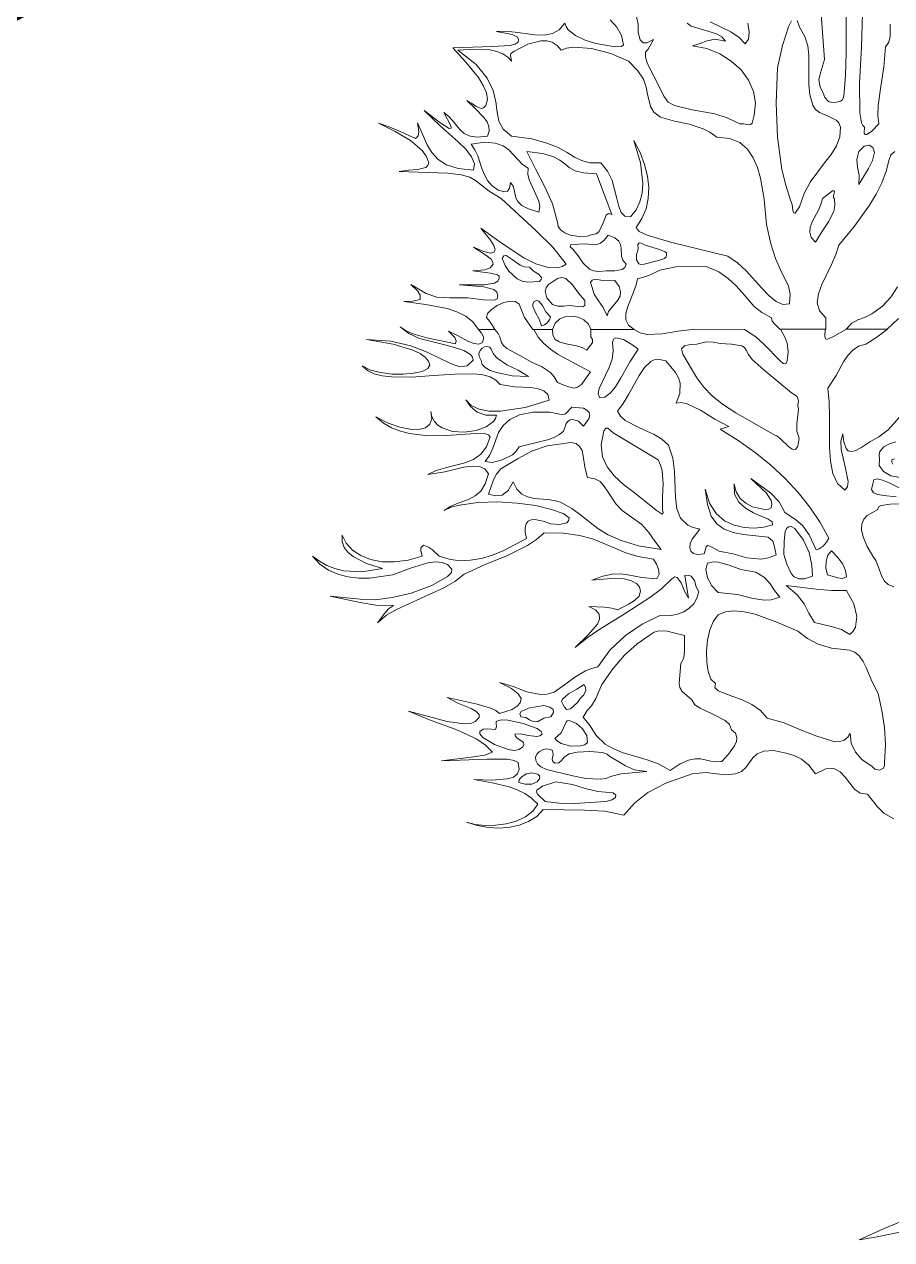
# Model space of a CAD drawing. Header units: inches. Extents: x -885 to 26362, y -28010 to 990.
# Drawn here: x 4404.73 to 4406.425, y -2401.333 to -2398.958 of the extents above; entities that cross this region are included whole.
import ezdxf

# ---------------------------------------------------------------- set-up
doc = ezdxf.new("R2010")
doc.units = ezdxf.units.IN
doc.header["$MEASUREMENT"] = 0
doc.layers.add('BUILDING', color=5, linetype='Continuous', lineweight=15)
doc.layers.add('TREE', color=3, linetype='Continuous', lineweight=15)

# ---------------------------------------------------------------- blocks, each defined once
blk = doc.blocks.new('tree2')
at = {"layer": 'TREE'}
for points in [[(5206.9228, 5948.1734), (5206.9249, 5948.1596), (5206.924, 5948.1488), (5206.9191, 5948.1417), (5206.9098, 5948.1513), (5206.8969, 5948.1599), (5206.8658, 5948.175)], [(5206.714, 5948.1783), (5206.7245, 5948.1673), (5206.7315, 5948.1546), (5206.7346, 5948.1405), (5206.7312, 5948.138), (5206.7217, 5948.1374), (5206.6924, 5948.1423), (5206.6761, 5948.1476), (5206.6616, 5948.1546), (5206.6505, 5948.1633), (5206.6472, 5948.1679), (5206.6453, 5948.1731), (5206.637, 5948.1629), (5206.6265, 5948.1574), (5206.6139, 5948.1552), (5206.5997, 5948.1556), (5206.5699, 5948.1596), (5206.5554, 5948.1608), (5206.5418, 5948.1605), (5206.5653, 5948.1559), (5206.5736, 5948.1519), (5206.5751, 5948.1485), (5206.5745, 5948.1442), (5206.5702, 5948.1414), (5206.5619, 5948.1395), (5206.5357, 5948.1377), (5206.4756, 5948.1358), (5206.4953, 5948.114), (5206.5144, 5948.0906), (5206.5215, 5948.0789), (5206.5265, 5948.0675), (5206.528, 5948.0576), (5206.5255, 5948.0481), (5206.5218, 5948.0447), (5206.5184, 5948.0438), (5206.5111, 5948.0466), (5206.504, 5948.0521), (5206.4966, 5948.0561), (5206.5101, 5948.0432), (5206.5228, 5948.0302), (5206.5274, 5948.0235), (5206.5301, 5948.0164), (5206.5305, 5948.0093), (5206.528, 5948.0016), (5206.5129, 5948.0001), (5206.5018, 5948.0016), (5206.4929, 5948.0059), (5206.4861, 5948.0118), (5206.475, 5948.0256), (5206.4692, 5948.0324), (5206.4618, 5948.0376), (5206.4726, 5948.0176), (5206.4729, 5948.0139), (5206.4698, 5948.0136), (5206.4556, 5948.0225), (5206.4322, 5948.0407), (5206.4562, 5948.0173), (5206.4836, 5947.9933), (5206.4953, 5947.9819), (5206.504, 5947.9705), (5206.5083, 5947.96), (5206.5071, 5947.9505), (5206.4836, 5947.9526), (5206.4661, 5947.9582), (5206.4532, 5947.9665), (5206.4436, 5947.977), (5206.4368, 5947.9887), (5206.4316, 5948.0004), (5206.4221, 5948.0222), (5206.4242, 5948.0084), (5206.423, 5948.0025), (5206.419, 5947.9985), (5206.3913, 5948.0108), (5206.3774, 5948.0167), (5206.3626, 5948.0213), (5206.3882, 5948.0087), (5206.4113, 5947.9954), (5206.4291, 5947.98), (5206.4353, 5947.9714), (5206.4393, 5947.9619), (5206.4378, 5947.9573), (5206.4344, 5947.9542), (5206.4224, 5947.9514), (5206.4076, 5947.9502), (5206.3943, 5947.9483), (5206.4682, 5947.9459), (5206.4883, 5947.9434), (5206.5012, 5947.9394), (5206.5101, 5947.9345), (5206.5191, 5947.9274), (5206.5308, 5947.9185), (5206.5489, 5947.9074), (5206.6019, 5947.8581), (5206.6271, 5947.8335), (5206.6475, 5947.8079), (5206.6413, 5947.8042), (5206.6342, 5947.8024), (5206.6185, 5947.803), (5206.6013, 5947.8082), (5206.5831, 5947.8175), (5206.5474, 5947.8409), (5206.5181, 5947.8624), (5206.5329, 5947.8442), (5206.5375, 5947.8362), (5206.5397, 5947.8298), (5206.5381, 5947.8258), (5206.5326, 5947.8245), (5206.5225, 5947.8267), (5206.5071, 5947.8335), (5206.5255, 5947.8215), (5206.5335, 5947.8153), (5206.5357, 5947.8119), (5206.5366, 5947.8079), (5206.532, 5947.8021), (5206.524, 5947.799), (5206.5058, 5947.7977), (5206.5326, 5947.7941), (5206.5434, 5947.7916), (5206.5459, 5947.7894), (5206.5459, 5947.7864), (5206.5437, 5947.782), (5206.5388, 5947.779), (5206.5228, 5947.7765), (5206.4855, 5947.7762), (5206.5225, 5947.7734), (5206.5378, 5947.7691), (5206.5425, 5947.7651), (5206.5437, 5947.7596), (5206.5428, 5947.7553), (5206.5385, 5947.7531), (5206.5218, 5947.7537), (5206.4981, 5947.7565), (5206.4713, 5947.7568), (5206.4513, 5947.7577), (5206.4353, 5947.7633), (5206.4119, 5947.7768), (5206.4227, 5947.7667), (5206.4258, 5947.7608), (5206.4261, 5947.7543), (5206.4144, 5947.7516), (5206.4014, 5947.7509), (5206.4344, 5947.7466), (5206.467, 5947.7405), (5206.4818, 5947.7355), (5206.495, 5947.7291), (5206.5061, 5947.7202), (5206.5144, 5947.7088), (5206.5391, 5947.7088), (5206.5357, 5947.7149), (5206.5311, 5947.7211), (5206.5268, 5947.7266), (5206.5283, 5947.7328), (5206.5341, 5947.7392), (5206.5428, 5947.7448), (5206.5529, 5947.7494), (5206.5628, 5947.7516), (5206.5708, 5947.7512), (5206.576, 5947.7472), (5206.5843, 5947.7269), (5206.597, 5947.7088), (5206.6265, 5947.7088), (5206.6308, 5947.7183), (5206.6379, 5947.7248), (5206.6469, 5947.7282), (5206.6564, 5947.7291), (5206.6656, 5947.7275), (5206.6743, 5947.7232), (5206.681, 5947.7171), (5206.6853, 5947.7088), (5206.7503, 5947.7088), (5206.7417, 5947.7152), (5206.738, 5947.7232), (5206.738, 5947.7328), (5206.7408, 5947.7436), (5206.7494, 5947.7654), (5206.7534, 5947.7762), (5206.7556, 5947.7857), (5206.7666, 5947.7885), (5206.775, 5947.7916), (5206.7897, 5947.7987), (5206.8138, 5947.8036), (5206.8599, 5947.8042), (5206.8787, 5947.7959), (5206.8932, 5947.7861), (5206.9046, 5947.7756), (5206.9141, 5947.7645), (5206.9326, 5947.7436), (5206.944, 5947.7343), (5206.9588, 5947.7263), (5206.96, 5947.7214), (5206.9637, 5947.7168), (5206.9717, 5947.7091), (5207.0413, 5947.7091), (5207.041, 5947.7263), (5207.0315, 5947.7368), (5207.0281, 5947.7491), (5207.0299, 5947.7626), (5207.0352, 5947.7771), (5207.0496, 5947.8073), (5207.0564, 5947.8224), (5207.0607, 5947.8366), (5207.0847, 5947.8655), (5207.1075, 5947.8972), (5207.1177, 5947.9138), (5207.126, 5947.9311), (5207.1328, 5947.9486), (5207.1371, 5947.9665), (5207.1396, 5947.9736), (5207.1457, 5947.9788)], [(5207.1497, 5947.7734), (5207.1396, 5947.7577), (5207.1269, 5947.7442), (5207.1112, 5947.7325), (5207.1001, 5947.7269), (5207.0897, 5947.7232), (5207.0804, 5947.7183), (5207.0718, 5947.7091), (5207.1343, 5947.7091), (5207.1513, 5947.7251)], [(5207.0327, 5948.0761), (5207.0308, 5948.0875), (5207.033, 5948.0977), (5207.0392, 5948.118), (5207.0324, 5948.2076)], [(5207.0721, 5948.1959), (5207.0718, 5948.1278), (5207.0712, 5948.0943), (5207.0684, 5948.0623), (5207.0666, 5948.0567), (5207.0635, 5948.0549), (5207.0573, 5948.0533), (5207.0502, 5948.053), (5207.0453, 5948.0546), (5207.0398, 5948.0607), (5207.0367, 5948.0687), (5207.0327, 5948.0761)], [(5206.9326, 5948.0336), (5206.9295, 5948.0216), (5206.9268, 5948.0195), (5206.9237, 5948.0192), (5206.9169, 5948.0207), (5206.9108, 5948.0204), (5206.8917, 5948.0296), (5206.8729, 5948.0355), (5206.8387, 5948.0419), (5206.8116, 5948.0481), (5206.8021, 5948.0536), (5206.7953, 5948.0623), (5206.786, 5948.082), (5206.7746, 5948.1032), (5206.77, 5948.1131), (5206.7676, 5948.1217), (5206.7679, 5948.1291), (5206.7719, 5948.134), (5206.7799, 5948.1485), (5206.7746, 5948.1457), (5206.7697, 5948.1436), (5206.7642, 5948.1436), (5206.7596, 5948.1479), (5206.7568, 5948.1589), (5206.7565, 5948.1713), (5206.754, 5948.1833)], [(5206.8307, 5948.1731), (5206.8372, 5948.1688), (5206.8556, 5948.1633), (5206.8753, 5948.1571), (5206.8837, 5948.1525), (5206.8892, 5948.1457), (5206.8735, 5948.1488), (5206.8612, 5948.1466), (5206.8504, 5948.1423), (5206.839, 5948.1389), (5206.8606, 5948.1346), (5206.8803, 5948.1269), (5206.8978, 5948.1158), (5206.9126, 5948.1023), (5206.924, 5948.0869), (5206.9314, 5948.0696), (5206.9345, 5948.0521), (5206.9326, 5948.0336)], [(5207.1217, 5948.0204), (5207.1103, 5948.0087), (5207.1032, 5948.0041), (5207.1008, 5948.0044), (5207.0995, 5948.0062), (5207.1001, 5948.0155), (5207.0974, 5948.0179), (5207.0952, 5948.0222), (5207.0927, 5948.037), (5207.0924, 5948.082), (5207.0952, 5948.1374), (5207.0967, 5948.1876)], [(5207.1386, 5948.1719), (5207.1389, 5948.1528), (5207.1365, 5948.1445), (5207.1319, 5948.1371), (5207.1294, 5948.1072), (5207.1245, 5948.0773), (5207.1205, 5948.0481), (5207.1201, 5948.0339), (5207.1217, 5948.0204)], [(5207.0632, 5948.0155), (5207.0626, 5948.0007), (5207.0573, 5947.9871), (5207.0493, 5947.9742), (5207.0392, 5947.9613), (5207.0176, 5947.9323), (5207.0081, 5947.9148), (5207.0013, 5947.8947), (5206.9945, 5947.8849), (5206.9927, 5947.8858), (5206.9914, 5947.8889), (5206.9899, 5947.8984), (5206.9877, 5947.9049), (5206.9803, 5947.9274), (5206.9745, 5947.9511), (5206.9677, 5948.0004), (5206.9659, 5948.0521), (5206.9677, 5948.1054), (5206.9757, 5948.1395), (5206.9847, 5948.1676), (5206.989, 5948.1765)], [(5206.9976, 5948.1774), (5207.0013, 5948.1673), (5207.0096, 5948.1531), (5207.0139, 5948.1389), (5207.0155, 5948.1248), (5207.0155, 5948.1103), (5207.0152, 5948.0801), (5207.0167, 5948.0647), (5207.0213, 5948.0487), (5207.0256, 5948.0423), (5207.0315, 5948.0376), (5207.0447, 5948.0321), (5207.057, 5948.0262), (5207.061, 5948.0219), (5207.0632, 5948.0155)], [(5206.7451, 5947.8797), (5206.7365, 5947.8806), (5206.7309, 5947.8861), (5206.7272, 5947.8954), (5206.7245, 5947.9071), (5206.7171, 5947.9345), (5206.7103, 5947.9486), (5206.6998, 5947.9613), (5206.6835, 5947.9616), (5206.6706, 5947.965), (5206.6598, 5947.9702), (5206.6487, 5947.977), (5206.6355, 5947.9844), (5206.6182, 5947.9914), (5206.5951, 5947.9976), (5206.5643, 5948.0019), (5206.5517, 5948.0124), (5206.5452, 5948.0244), (5206.5428, 5948.0382), (5206.5406, 5948.0539), (5206.5366, 5948.0709), (5206.5277, 5948.09), (5206.5107, 5948.1103), (5206.4833, 5948.1322), (5206.5089, 5948.134), (5206.5323, 5948.1325), (5206.5425, 5948.1303), (5206.5514, 5948.1266), (5206.5588, 5948.1217), (5206.5643, 5948.1155), (5206.564, 5948.1195), (5206.5631, 5948.1232), (5206.5637, 5948.1272), (5206.5693, 5948.1306), (5206.5893, 5948.1414), (5206.609, 5948.1466), (5206.6179, 5948.1466), (5206.6262, 5948.1442), (5206.6336, 5948.1395), (5206.6398, 5948.1322), (5206.6481, 5948.1355), (5206.6589, 5948.1368), (5206.6857, 5948.1346), (5206.7149, 5948.1272), (5206.7417, 5948.1155), (5206.7559, 5948.1011), (5206.7645, 5948.0881), (5206.7688, 5948.0761), (5206.7709, 5948.0653), (5206.7753, 5948.0466), (5206.7805, 5948.0382), (5206.7904, 5948.0305), (5206.8119, 5948.0247), (5206.8338, 5948.0201), (5206.855, 5948.013), (5206.8655, 5948.0078), (5206.8757, 5948.0004), (5206.8954, 5947.9985), (5206.9108, 5947.9921), (5206.9225, 5947.9819), (5206.9311, 5947.969), (5206.9375, 5947.9542), (5206.9419, 5947.9382), (5206.9477, 5947.9065), (5206.9514, 5947.868), (5206.9576, 5947.8384), (5206.965, 5947.8162), (5206.9723, 5947.7993), (5206.9844, 5947.7743), (5206.9871, 5947.762), (5206.9862, 5947.7476), (5206.976, 5947.7466), (5206.9659, 5947.7512), (5206.9554, 5947.7599), (5206.9443, 5947.7713), (5206.9203, 5947.7974), (5206.9071, 5947.8098), (5206.8926, 5947.8196), (5206.8079, 5947.8406), (5206.77, 5947.8516), (5206.7583, 5947.8575), (5206.7534, 5947.8633), (5206.7623, 5947.8769), (5206.7685, 5947.8917), (5206.7719, 5947.9074), (5206.7728, 5947.924), (5206.7709, 5947.9412), (5206.7663, 5947.9588), (5206.7596, 5947.977), (5206.75, 5947.9951), (5206.7599, 5947.9616), (5206.7636, 5947.9299), (5206.7626, 5947.9154), (5206.7593, 5947.9021), (5206.7534, 5947.8901), (5206.7451, 5947.8797)], [(5206.6062, 5947.8864), (5206.5905, 5947.8917), (5206.58, 5947.8969), (5206.5742, 5947.9028), (5206.5711, 5947.9083), (5206.5686, 5947.9203), (5206.5668, 5947.9259), (5206.5628, 5947.9317), (5206.5616, 5947.9231), (5206.5582, 5947.9185), (5206.5526, 5947.9178), (5206.5443, 5947.92), (5206.5348, 5947.9268), (5206.5283, 5947.9348), (5206.5234, 5947.9434), (5206.5197, 5947.953), (5206.5132, 5947.972), (5206.5089, 5947.9813), (5206.5031, 5947.9896), (5206.524, 5947.9927), (5206.5397, 5947.9914), (5206.5517, 5947.9874), (5206.5603, 5947.9813), (5206.5739, 5947.9662), (5206.581, 5947.9591), (5206.5896, 5947.9533), (5206.5893, 5947.944), (5206.5914, 5947.9354), (5206.5991, 5947.9191), (5206.6062, 5947.9034), (5206.6074, 5947.8951), (5206.6062, 5947.8864)], [(5206.5877, 5947.9785), (5206.6114, 5947.9757), (5206.6271, 5947.9711), (5206.6379, 5947.9656), (5206.6453, 5947.9597), (5206.6521, 5947.9542), (5206.661, 5947.9493), (5206.6736, 5947.9462), (5206.6934, 5947.9449), (5206.7168, 5947.8831), (5206.7115, 5947.8843), (5206.7081, 5947.8818), (5206.7035, 5947.8704), (5206.6977, 5947.8575), (5206.693, 5947.8535), (5206.6866, 5947.8529), (5206.6792, 5947.8501), (5206.6709, 5947.8492), (5206.6533, 5947.8516), (5206.6456, 5947.855), (5206.6395, 5947.8593), (5206.6355, 5947.8649), (5206.6345, 5947.8713), (5206.6268, 5947.8994), (5206.6148, 5947.9262), (5206.6007, 5947.9523), (5206.5877, 5947.9785)], [(5207.0915, 5947.9283), (5207.0918, 5947.9422), (5207.0894, 5947.9548), (5207.0881, 5947.9665), (5207.0915, 5947.9785), (5207.0995, 5947.9865), (5207.1069, 5947.9881), (5207.1125, 5947.9844), (5207.1152, 5947.977), (5207.1122, 5947.965), (5207.1057, 5947.9526), (5207.0915, 5947.9283)], [(5207.0256, 5947.8412), (5207.0192, 5947.8482), (5207.0167, 5947.856), (5207.0176, 5947.864), (5207.0207, 5947.872), (5207.0299, 5947.8895), (5207.0336, 5947.8984), (5207.0361, 5947.9074), (5207.0515, 5947.9188), (5207.0539, 5947.9191), (5207.0546, 5947.9175), (5207.053, 5947.9114), (5207.053, 5947.9083), (5207.0546, 5947.9068), (5207.0549, 5947.8969), (5207.0533, 5947.8877), (5207.0453, 5947.8717), (5207.0349, 5947.8569), (5207.0256, 5947.8412)], [(5206.6666, 5947.8381), (5206.6776, 5947.8387), (5206.6884, 5947.8372), (5206.694, 5947.8375), (5206.6995, 5947.8396), (5206.7051, 5947.8442), (5206.7109, 5947.8519), (5206.7214, 5947.8476), (5206.7272, 5947.8427), (5206.73, 5947.8375), (5206.7309, 5947.8316), (5206.7315, 5947.8199), (5206.7334, 5947.8138), (5206.7383, 5947.8076), (5206.7362, 5947.8027), (5206.7325, 5947.7996), (5206.7214, 5947.7974), (5206.7088, 5947.7977), (5206.697, 5947.7968), (5206.689, 5947.7977), (5206.6829, 5947.8002), (5206.6733, 5947.8091), (5206.6656, 5947.8202), (5206.6573, 5947.8304), (5206.6533, 5947.8341), (5206.6539, 5947.8369), (5206.6666, 5947.8381)], [(5206.7673, 5947.8366), (5206.7888, 5947.8301), (5206.7977, 5947.8264), (5206.7996, 5947.8242), (5206.7996, 5947.8211), (5206.799, 5947.8187), (5206.7965, 5947.8165), (5206.7873, 5947.8132), (5206.7657, 5947.8076), (5206.7608, 5947.807), (5206.7574, 5947.8082), (5206.754, 5947.8141), (5206.7543, 5947.8224), (5206.7568, 5947.8304), (5206.7559, 5947.8375), (5206.758, 5947.8402), (5206.7617, 5947.8396), (5206.7673, 5947.8366)], [(5206.6068, 5947.7814), (5206.5887, 5947.7805), (5206.5806, 5947.782), (5206.5733, 5947.7854), (5206.5603, 5947.7971), (5206.5551, 5947.8058), (5206.5505, 5947.8165), (5206.5529, 5947.8205), (5206.5563, 5947.8211), (5206.5656, 5947.815), (5206.5776, 5947.8064), (5206.5843, 5947.8036), (5206.5917, 5947.803), (5206.5976, 5947.7977), (5206.6053, 5947.7925), (5206.6099, 5947.7873), (5206.6096, 5947.7845), (5206.6068, 5947.7814)], [(5206.665, 5947.7433), (5206.653, 5947.7448), (5206.6432, 5947.7442), (5206.6348, 5947.7442), (5206.6268, 5947.7463), (5206.6182, 5947.7568), (5206.6154, 5947.767), (5206.617, 5947.7719), (5206.6207, 5947.7768), (5206.6345, 5947.7861), (5206.641, 5947.7876), (5206.6469, 5947.7861), (5206.657, 5947.7765), (5206.666, 5947.7636), (5206.6758, 5947.7525), (5206.6758, 5947.7448), (5206.6727, 5947.7429), (5206.6684, 5947.7439), (5206.665, 5947.7433)], [(5206.6863, 5947.7737), (5206.6841, 5947.7799), (5206.6866, 5947.7836), (5206.6921, 5947.7848), (5206.6998, 5947.7836), (5206.7214, 5947.783), (5206.7278, 5947.774), (5206.73, 5947.766), (5206.7291, 5947.7593), (5206.7257, 5947.7531), (5206.7161, 5947.7417), (5206.7118, 5947.7359), (5206.7094, 5947.7294), (5206.7035, 5947.742), (5206.6964, 5947.7522), (5206.6897, 5947.762), (5206.6863, 5947.7737)], [(5206.5991, 5947.7509), (5206.6031, 5947.7525), (5206.6062, 5947.7516), (5206.6114, 5947.7451), (5206.6164, 5947.7355), (5206.6238, 5947.7278), (5206.6219, 5947.7232), (5206.6188, 5947.7189), (5206.6145, 5947.7158), (5206.6099, 5947.7143), (5206.6065, 5947.7245), (5206.601, 5947.7346), (5206.597, 5947.7436), (5206.597, 5947.7476), (5206.5991, 5947.7509)], [(5207.1632, 5946.3416), (5207.1192, 5946.3327), (5207.0918, 5946.3284), (5207.1299, 5946.3453), (5207.1727, 5946.3629)], [(5207.1442, 5946.9666), (5207.1294, 5946.9753), (5207.1198, 5946.9848), (5207.1044, 5947.0039), (5207.0934, 5947.0054), (5207.0847, 5947.0116), (5207.0706, 5947.0298), (5207.0629, 5947.0378), (5207.0533, 5947.0427), (5207.0413, 5947.0424), (5207.0253, 5947.035), (5207.0152, 5947.0479), (5207.0044, 5947.0572), (5206.993, 5947.0627), (5206.9813, 5947.0661), (5206.9616, 5947.0701), (5206.9474, 5947.0692), (5206.9372, 5947.0652), (5206.9305, 5947.059), (5206.9197, 5947.0442), (5206.9132, 5947.0384), (5206.9043, 5947.035), (5206.8889, 5947.0331), (5206.8753, 5947.035), (5206.8599, 5947.0368), (5206.8384, 5947.035), (5206.7987, 5947.0208), (5206.7713, 5947.0064), (5206.7512, 5946.9903), (5206.7349, 5946.9722), (5206.706, 5946.9783), (5206.6752, 5946.9799), (5206.6127, 5946.9805), (5206.6028, 5946.97), (5206.5905, 5946.9623), (5206.576, 5946.9568), (5206.56, 5946.9534), (5206.5434, 5946.9525), (5206.5268, 5946.9537), (5206.5107, 5946.9568), (5206.4963, 5946.9614), (5206.5092, 5946.958), (5206.5243, 5946.9565), (5206.5403, 5946.9568), (5206.5563, 5946.9589), (5206.5717, 5946.9632), (5206.5856, 5946.9697), (5206.5967, 5946.978), (5206.6044, 5946.9888), (5206.5948, 5946.998), (5206.5846, 5947.0051), (5206.5733, 5947.0107), (5206.5612, 5947.015), (5206.5354, 5947.0211), (5206.5074, 5947.0264), (5206.5345, 5947.0254), (5206.5582, 5947.027), (5206.5674, 5947.0298), (5206.5736, 5947.0347), (5206.576, 5947.0418), (5206.5748, 5947.0519), (5206.5686, 5947.055), (5206.5579, 5947.0569), (5206.5274, 5947.0572), (5206.4584, 5947.0547), (5206.5034, 5947.0602), (5206.5234, 5947.0633), (5206.5357, 5947.0676), (5206.5252, 5947.0781), (5206.5117, 5947.0873), (5206.4963, 5947.095), (5206.479, 5947.1024), (5206.4427, 5947.1157), (5206.4082, 5947.1301), (5206.467, 5947.1141), (5206.4929, 5947.1108), (5206.5027, 5947.1114), (5206.5092, 5947.1144), (5206.5154, 5947.12), (5206.5154, 5947.1249), (5206.5107, 5947.1295), (5206.5031, 5947.1338), (5206.483, 5947.1421), (5206.467, 5947.1508), (5206.5123, 5947.1403), (5206.5326, 5947.1345), (5206.5406, 5947.1308), (5206.5465, 5947.1264), (5206.5656, 5947.1326), (5206.5733, 5947.1372), (5206.5779, 5947.1425), (5206.5791, 5947.1489), (5206.5748, 5947.156), (5206.5643, 5947.1643), (5206.5465, 5947.1733), (5206.5671, 5947.1671), (5206.5877, 5947.1594), (5206.6084, 5947.1551), (5206.6188, 5947.1557), (5206.629, 5947.1588), (5206.6447, 5947.1696), (5206.6604, 5947.1813), (5206.6767, 5947.1911), (5206.6857, 5947.1948), (5206.6955, 5947.1973), (5206.7143, 5947.2231), (5206.7374, 5947.2447), (5206.7626, 5947.2619), (5206.7882, 5947.2743), (5206.8067, 5947.2749), (5206.8165, 5947.277), (5206.8258, 5947.2807), (5206.8341, 5947.286), (5206.8408, 5947.2927), (5206.8458, 5947.3011), (5206.8486, 5947.3106), (5206.8445, 5947.3186), (5206.8418, 5947.3278), (5206.8368, 5947.3346), (5206.8329, 5947.3362), (5206.8276, 5947.3355), (5206.8329, 5947.3014), (5206.827, 5947.3118), (5206.8218, 5947.3245), (5206.8159, 5947.3328), (5206.8122, 5947.3334), (5206.8079, 5947.3303), (5206.7919, 5947.3155), (5206.7743, 5947.302), (5206.7371, 5947.278), (5206.6986, 5947.2542), (5206.6795, 5947.2413), (5206.6613, 5947.2265), (5206.6804, 5947.2453), (5206.6949, 5947.2619), (5206.698, 5947.2696), (5206.6977, 5947.2767), (5206.6924, 5947.2829), (5206.682, 5947.2887), (5206.7054, 5947.2875), (5206.7165, 5947.2863), (5206.7257, 5947.2835), (5206.7429, 5947.2927), (5206.7512, 5947.2977), (5206.758, 5947.3044), (5206.7602, 5947.3118), (5206.7586, 5947.3183), (5206.754, 5947.3235), (5206.7463, 5947.3275), (5206.7352, 5947.3303), (5206.7217, 5947.3315), (5206.6863, 5947.3285), (5206.7029, 5947.3346), (5206.7171, 5947.3374), (5206.7297, 5947.338), (5206.7411, 5947.3368), (5206.7623, 5947.3328), (5206.7851, 5947.3303), (5206.7882, 5947.3377), (5206.7876, 5947.3451), (5206.7845, 5947.3528), (5206.7799, 5947.3605), (5206.7568, 5947.3642), (5206.7377, 5947.37), (5206.7044, 5947.3842), (5206.6872, 5947.3913), (5206.6675, 5947.3965), (5206.6435, 5947.3999), (5206.6142, 5947.4002), (5206.6025, 5947.39), (5206.589, 5947.3811), (5206.5582, 5947.3657), (5206.5246, 5947.3522), (5206.4926, 5947.3377), (5206.4784, 5947.3263), (5206.4621, 5947.3168), (5206.4267, 5947.3007), (5206.391, 5947.2847), (5206.3749, 5947.2752), (5206.3614, 5947.2638), (5206.3722, 5947.2783), (5206.378, 5947.285), (5206.3854, 5947.29), (5206.3586, 5947.2906), (5206.3349, 5947.2946), (5206.2897, 5947.3044), (5206.3349, 5947.2998), (5206.358, 5947.2989), (5206.3833, 5947.3023), (5206.4125, 5947.3087), (5206.4439, 5947.3205), (5206.4676, 5947.334), (5206.4735, 5947.3402), (5206.4738, 5947.3451), (5206.4676, 5947.3522), (5206.4596, 5947.3555), (5206.4492, 5947.3565), (5206.4375, 5947.3549), (5206.4113, 5947.3469), (5206.3845, 5947.3368), (5206.3494, 5947.3315), (5206.3328, 5947.3315), (5206.3164, 5947.3334), (5206.301, 5947.3374), (5206.2869, 5947.3435), (5206.2739, 5947.3528), (5206.2626, 5947.3648), (5206.2733, 5947.3571), (5206.2847, 5947.3506), (5206.2967, 5947.346), (5206.3097, 5947.3429), (5206.3377, 5947.3414), (5206.3688, 5947.346), (5206.3448, 5947.354), (5206.3244, 5947.3645), (5206.3164, 5947.371), (5206.3106, 5947.3783), (5206.3075, 5947.387), (5206.3075, 5947.3968), (5206.3137, 5947.3845), (5206.3235, 5947.374), (5206.3358, 5947.3657), (5206.3509, 5947.3599), (5206.3682, 5947.3565), (5206.3873, 5947.3562), (5206.4076, 5947.3586), (5206.4291, 5947.3648), (5206.427, 5947.3737), (5206.427, 5947.3777), (5206.4313, 5947.3814), (5206.4387, 5947.3786), (5206.4445, 5947.3743), (5206.455, 5947.3648), (5206.4698, 5947.3602), (5206.4855, 5947.358), (5206.5018, 5947.3586), (5206.5188, 5947.3614), (5206.5357, 5947.3666), (5206.5529, 5947.3734), (5206.5874, 5947.3919), (5206.585, 5947.4011), (5206.585, 5947.4082), (5206.5865, 5947.4138), (5206.5899, 5947.4178), (5206.5945, 5947.4199), (5206.6, 5947.4205), (5206.6124, 5947.4178), (5206.6244, 5947.4141), (5206.6379, 5947.4131), (5206.6484, 5947.4156), (5206.6512, 5947.4187), (5206.6518, 5947.423), (5206.6429, 5947.4298), (5206.6253, 5947.4359), (5206.6016, 5947.4415), (5206.5733, 5947.4455), (5206.5434, 5947.4473), (5206.5132, 5947.4464), (5206.4855, 5947.4424), (5206.4732, 5947.439), (5206.4624, 5947.4344), (5206.4713, 5947.4402), (5206.4809, 5947.4442), (5206.5003, 5947.4513), (5206.5095, 5947.4563), (5206.5178, 5947.4636), (5206.5246, 5947.4747), (5206.5295, 5947.4898), (5206.5243, 5947.4975), (5206.516, 5947.5009), (5206.5049, 5947.5015), (5206.492, 5947.4997), (5206.4636, 5947.4929), (5206.4375, 5947.4889), (5206.4501, 5947.4947), (5206.4642, 5947.4991), (5206.4935, 5947.5064), (5206.5067, 5947.5117), (5206.5181, 5947.5194), (5206.5268, 5947.5305), (5206.532, 5947.5459), (5206.5295, 5947.5489), (5206.5249, 5947.5505), (5206.5104, 5947.5511), (5206.4652, 5947.5477), (5206.4378, 5947.5474), (5206.4097, 5947.5508), (5206.3962, 5947.5545), (5206.3826, 5947.5597), (5206.3703, 5947.5668), (5206.3586, 5947.576), (5206.3774, 5947.5668), (5206.395, 5947.5606), (5206.4107, 5947.5573), (5206.4239, 5947.5569), (5206.4341, 5947.5594), (5206.4408, 5947.5649), (5206.4439, 5947.5733), (5206.4424, 5947.5843), (5206.4439, 5947.576), (5206.4476, 5947.5693), (5206.4529, 5947.5637), (5206.4593, 5947.5594), (5206.475, 5947.5542), (5206.4929, 5947.5529), (5206.5107, 5947.5554), (5206.5261, 5947.5609), (5206.5372, 5947.569), (5206.5403, 5947.5736), (5206.5418, 5947.5785), (5206.5255, 5947.5788), (5206.5123, 5947.5834), (5206.5024, 5947.5917), (5206.4953, 5947.6022), (5206.5034, 5947.5933), (5206.5154, 5947.5877), (5206.5305, 5947.585), (5206.5477, 5947.585), (5206.5853, 5947.5905), (5206.6216, 5947.6013), (5206.6195, 5947.6099), (5206.6133, 5947.6154), (5206.6047, 5947.6188), (5206.5939, 5947.6207), (5206.5696, 5947.6219), (5206.5474, 5947.625), (5206.5409, 5947.6318), (5206.532, 5947.6367), (5206.5209, 5947.6398), (5206.5083, 5947.6413), (5206.4787, 5947.641), (5206.4461, 5947.6389), (5206.4131, 5947.6364), (5206.3823, 5947.6367), (5206.3685, 5947.6382), (5206.3562, 5947.6416), (5206.346, 5947.6466), (5206.338, 5947.6536), (5206.3506, 5947.6472), (5206.366, 5947.6432), (5206.383, 5947.641), (5206.4002, 5947.6407), (5206.4159, 5947.6422), (5206.4288, 5947.645), (5206.4375, 5947.6493), (5206.4408, 5947.6546), (5206.4387, 5947.6607), (5206.4338, 5947.6666), (5206.4258, 5947.6721), (5206.415, 5947.6773), (5206.3851, 5947.6866), (5206.3445, 5947.6934), (5206.3814, 5947.6909), (5206.4119, 5947.6838), (5206.4368, 5947.6743), (5206.4572, 5947.6644), (5206.4735, 5947.6564), (5206.4864, 5947.6518), (5206.4972, 5947.6533), (5206.5064, 5947.6623), (5206.5052, 5947.6669), (5206.5021, 5947.6706), (5206.4923, 5947.6767), (5206.4781, 5947.6813), (5206.4612, 5947.6857), (5206.4251, 5947.6952), (5206.4088, 5947.7026), (5206.3959, 5947.7125), (5206.4048, 5947.7066), (5206.4147, 5947.7023), (5206.4359, 5947.6961), (5206.4797, 5947.6869), (5206.4806, 5947.6912), (5206.4784, 5947.6964), (5206.4689, 5947.706), (5206.4815, 5947.7001), (5206.4994, 5947.6906), (5206.5077, 5947.6875), (5206.5151, 5947.6866), (5206.5203, 5947.689), (5206.5225, 5947.6964), (5206.5188, 5947.7029), (5206.5144, 5947.7088), (5206.5391, 5947.7088), (5206.5443, 5947.7026), (5206.5468, 5947.6977), (5206.5492, 5947.689), (5206.5517, 5947.6847), (5206.5572, 5947.6798), (5206.5828, 5947.6663), (5206.5957, 5947.6586), (5206.6099, 5947.6524), (5206.6235, 5947.6435), (5206.6293, 5947.637), (5206.6342, 5947.6284), (5206.6481, 5947.6228), (5206.6592, 5947.6198), (5206.6647, 5947.621), (5206.6706, 5947.6253), (5206.6844, 5947.6444), (5206.6345, 5947.6712), (5206.6235, 5947.6786), (5206.6133, 5947.6872), (5206.6047, 5947.6971), (5206.5985, 5947.7088), (5206.6268, 5947.7088), (5206.6271, 5947.6998), (5206.6305, 5947.6937), (5206.637, 5947.6897), (5206.645, 5947.6872), (5206.6632, 5947.6838), (5206.6715, 5947.6813), (5206.6786, 5947.6773), (5206.6875, 5947.6887), (5206.6875, 5947.6934), (5206.6847, 5947.6977), (5206.6847, 5947.7088), (5206.7503, 5947.7088), (5206.7596, 5947.7035), (5206.77, 5947.7011), (5206.7931, 5947.702), (5206.8174, 5947.7063), (5206.8424, 5947.7091), (5206.9178, 5947.7088), (5206.9351, 5947.6977), (5206.9474, 5947.6866), (5206.972, 5947.6613), (5206.9767, 5947.6573), (5206.9803, 5947.6564), (5206.9828, 5947.6613), (5206.984, 5947.6746), (5206.9825, 5947.6878), (5206.9794, 5947.6958), (5206.9723, 5947.7091), (5207.0404, 5947.7091), (5207.0395, 5947.6974), (5207.0407, 5947.6946), (5207.0429, 5947.6937), (5207.053, 5947.698), (5207.0724, 5947.7091), (5207.1346, 5947.7091), (5207.1186, 5947.6971), (5207.102, 5947.6866), (5207.0909, 5947.6832), (5207.082, 5947.6773), (5207.0746, 5947.669), (5207.0681, 5947.6595), (5207.0567, 5947.6389), (5207.0441, 5947.6195), (5207.0462, 5947.5988), (5207.0466, 5947.5763), (5207.0466, 5947.5302), (5207.0481, 5947.5089), (5207.0518, 5947.4901), (5207.0589, 5947.475), (5207.07, 5947.4649), (5207.0743, 5947.4698), (5207.0749, 5947.4781), (5207.0703, 5947.5006), (5207.0644, 5947.5268), (5207.0641, 5947.5391), (5207.0669, 5947.5505), (5207.0684, 5947.5385), (5207.0718, 5947.528), (5207.0749, 5947.5246), (5207.0792, 5947.5234), (5207.0857, 5947.5246), (5207.0943, 5947.5292), (5207.1081, 5947.5385), (5207.1214, 5947.5459), (5207.1359, 5947.5566), (5207.1525, 5947.5751)], [(5207.1476, 5947.5385), (5207.138, 5947.5351), (5207.1291, 5947.5308), (5207.1229, 5947.5237), (5207.122, 5947.5188), (5207.1226, 5947.512), (5207.1223, 5947.5024), (5207.1285, 5947.4932), (5207.1396, 5947.4867), (5207.1543, 5947.4843)], [(5207.1429, 5947.5046), (5207.1411, 5947.5077), (5207.1411, 5947.5111), (5207.1451, 5947.5123)], [(5206.5905, 5947.6376), (5206.5745, 5947.6469), (5206.5575, 5947.6552), (5206.5428, 5947.665), (5206.5372, 5947.6712), (5206.5338, 5947.6786), (5206.5314, 5947.6817), (5206.5277, 5947.6829), (5206.5237, 5947.6823), (5206.52, 5947.6804), (5206.5169, 5947.677), (5206.5151, 5947.6724), (5206.5154, 5947.6675), (5206.5184, 5947.6616), (5206.52, 5947.6558), (5206.5246, 5947.6509), (5206.5323, 5947.6466), (5206.5418, 5947.6432), (5206.5653, 5947.6385), (5206.5905, 5947.6376)], [(5206.6983, 5947.605), (5206.706, 5947.6059), (5206.714, 5947.6121), (5206.722, 5947.6219), (5206.7297, 5947.6342), (5206.7445, 5947.6601), (5206.7568, 5947.6786), (5206.7472, 5947.686), (5206.7343, 5947.6934), (5206.7229, 5947.6961), (5206.7192, 5947.694), (5206.7177, 5947.6887), (5206.7189, 5947.6761), (5206.7171, 5947.6635), (5206.7128, 5947.6512), (5206.7072, 5947.6395), (5206.6977, 5947.6191), (5206.6961, 5947.6111), (5206.6983, 5947.605)], [(5206.8455, 5947.6866), (5206.8353, 5947.686), (5206.8267, 5947.6841), (5206.8224, 5947.6795), (5206.8245, 5947.6712), (5206.8455, 5947.6352), (5206.8563, 5947.621), (5206.8689, 5947.6081), (5206.8846, 5947.5954), (5206.9049, 5947.5822), (5206.9637, 5947.5483), (5206.9671, 5947.5474), (5206.9723, 5947.5428), (5206.9844, 5947.5311), (5206.9902, 5947.5271), (5206.9951, 5947.5268), (5206.9988, 5947.5317), (5207.001, 5947.5437), (5206.9973, 5947.5545), (5206.9973, 5947.5656), (5206.9997, 5947.5874), (5206.9988, 5947.5939), (5206.9997, 5947.6007), (5206.9976, 5947.6068), (5206.9893, 5947.6127), (5206.9477, 5947.6469), (5206.9295, 5947.6632), (5206.9237, 5947.6706), (5206.9206, 5947.6773), (5206.9181, 5947.6813), (5206.9138, 5947.6838), (5206.8981, 5947.6866), (5206.8812, 5947.6875), (5206.8701, 5947.6894), (5206.8596, 5947.69), (5206.8455, 5947.6866)], [(5206.8569, 5947.3685), (5206.8599, 5947.3793), (5206.8618, 5947.3811), (5206.8639, 5947.3808), (5206.8701, 5947.3774), (5206.8793, 5947.3725), (5206.9003, 5947.3685), (5206.9212, 5947.3626), (5206.9428, 5947.3602), (5206.9542, 5947.3623), (5206.9659, 5947.367), (5206.9631, 5947.3811), (5206.9606, 5947.3879), (5206.9539, 5947.3937), (5206.9163, 5947.3977), (5206.9006, 5947.4008), (5206.887, 5947.4057), (5206.876, 5947.4138), (5206.8673, 5947.4258), (5206.8615, 5947.4433), (5206.8581, 5947.4667), (5206.8649, 5947.4455), (5206.875, 5947.4298), (5206.8877, 5947.4187), (5206.9021, 5947.4119), (5206.9172, 5947.4082), (5206.9326, 5947.4076), (5206.9471, 5947.4091), (5206.9603, 5947.4122), (5206.96, 5947.4168), (5206.9539, 5947.4211), (5206.9317, 5947.4307), (5206.9194, 5947.4378), (5206.9092, 5947.4467), (5206.9028, 5947.459), (5206.9021, 5947.4747), (5206.9052, 5947.4624), (5206.9114, 5947.4526), (5206.92, 5947.4452), (5206.9298, 5947.4399), (5206.9483, 5947.4356), (5206.9548, 5947.4362), (5206.9582, 5947.4381), (5206.9594, 5947.4436), (5206.9585, 5947.4492), (5206.9511, 5947.4606), (5206.9274, 5947.4827), (5206.9579, 5947.4606), (5206.9702, 5947.4473), (5206.9788, 5947.431), (5206.9951, 5947.4205), (5207.0065, 5947.411), (5207.0161, 5947.3974), (5207.0268, 5947.3743), (5207.0312, 5947.3759), (5207.037, 5947.3802), (5207.0422, 5947.386), (5207.0456, 5947.3922), (5207.0324, 5947.4162), (5207.017, 5947.4393), (5206.9994, 5947.4615), (5206.9797, 5947.4827), (5206.9579, 5947.5031), (5206.9342, 5947.5221), (5206.9083, 5947.5403), (5206.8809, 5947.5573), (5206.8941, 5947.5613), (5206.8729, 5947.5727), (5206.851, 5947.5862), (5206.8307, 5947.5961), (5206.8218, 5947.5979), (5206.8144, 5947.597), (5206.8199, 5947.6114), (5206.8202, 5947.6272), (5206.8178, 5947.6352), (5206.8134, 5947.6435), (5206.7984, 5947.661), (5206.7864, 5947.6638), (5206.7808, 5947.6626), (5206.7756, 5947.6601), (5206.7663, 5947.6512), (5206.758, 5947.6389), (5206.742, 5947.6099), (5206.7337, 5947.5964), (5206.7251, 5947.585), (5206.7297, 5947.577), (5206.7371, 5947.5705), (5206.7577, 5947.56), (5206.7811, 5947.5492), (5206.7925, 5947.5422), (5206.8024, 5947.5332), (5206.8091, 5947.5135), (5206.8119, 5947.4932), (5206.8131, 5947.4541), (5206.8153, 5947.4369), (5206.8208, 5947.4224), (5206.8319, 5947.4119), (5206.8399, 5947.4082), (5206.8501, 5947.4057), (5206.8387, 5947.3907), (5206.8356, 5947.3839), (5206.835, 5947.3774), (5206.8365, 5947.3725), (5206.8405, 5947.3691), (5206.8473, 5947.3676), (5206.8569, 5947.3685)], [(5206.5246, 5947.5083), (5206.5351, 5947.5071), (5206.5505, 5947.5108), (5206.5659, 5947.5188), (5206.5717, 5947.5243), (5206.576, 5947.5305), (5206.6191, 5947.5412), (5206.629, 5947.5449), (5206.6373, 5947.5492), (5206.6432, 5947.5545), (5206.6459, 5947.5609), (5206.6475, 5947.5662), (5206.6502, 5947.5696), (5206.6536, 5947.5717), (5206.6576, 5947.5723), (5206.666, 5947.5696), (5206.6736, 5947.5622), (5206.682, 5947.5733), (5206.6832, 5947.5785), (5206.6823, 5947.5828), (5206.6789, 5947.5865), (5206.6736, 5947.5893), (5206.6561, 5947.5911), (5206.6462, 5947.581), (5206.6422, 5947.5797), (5206.6373, 5947.5804), (5206.6228, 5947.5834), (5206.5973, 5947.5834), (5206.5766, 5947.5794), (5206.5619, 5947.5723), (5206.5517, 5947.5631), (5206.5449, 5947.5523), (5206.536, 5947.5289), (5206.5311, 5947.5178), (5206.5246, 5947.5083)], [(5206.7937, 5947.4356), (5206.7934, 5947.455), (5206.7944, 5947.4747), (5206.7931, 5947.4941), (5206.7907, 5947.5027), (5206.787, 5947.5111), (5206.7186, 5947.5517), (5206.7106, 5947.5588), (5206.7078, 5947.5591), (5206.7044, 5947.5548), (5206.7004, 5947.5335), (5206.7026, 5947.5157), (5206.7097, 5947.5003), (5206.7208, 5947.4864), (5206.7346, 5947.4738), (5206.7503, 5947.4615), (5206.7839, 5947.4347), (5206.7931, 5947.4288), (5206.7944, 5947.4304), (5206.7937, 5947.4356)], [(5206.7916, 5947.375), (5206.7817, 5947.3876), (5206.7728, 5947.4008), (5206.762, 5947.4131), (5206.7463, 5947.4242), (5206.7325, 5947.4341), (5206.7229, 5947.4442), (5206.71, 5947.4636), (5206.7047, 5947.4716), (5206.6989, 5947.4781), (5206.6909, 5947.4824), (5206.6798, 5947.484), (5206.6758, 5947.4997), (5206.6733, 5947.5172), (5206.6715, 5947.5249), (5206.6678, 5947.5314), (5206.6626, 5947.5357), (5206.6545, 5947.5372), (5206.6185, 5947.5323), (5206.5948, 5947.5243), (5206.5745, 5947.5129), (5206.5483, 5947.4975), (5206.5412, 5947.4889), (5206.5366, 5947.479), (5206.5295, 5947.4587), (5206.5403, 5947.4563), (5206.5505, 5947.4575), (5206.5597, 5947.4643), (5206.5668, 5947.4775), (5206.5726, 5947.4664), (5206.5803, 5947.459), (5206.589, 5947.4547), (5206.5988, 5947.4526), (5206.6191, 5947.4507), (5206.6293, 5947.4495), (5206.6389, 5947.4467), (5206.6558, 5947.4372), (5206.6696, 5947.4273), (5206.6955, 5947.4067), (5206.7109, 5947.3971), (5206.7309, 5947.3885), (5206.7571, 5947.3808), (5206.7916, 5947.375)], [(5207.1596, 5947.4652), (5207.1371, 5947.4763), (5207.1272, 5947.4803), (5207.1192, 5947.4821), (5207.114, 5947.4806), (5207.1125, 5947.4744), (5207.1106, 5947.4661), (5207.1137, 5947.4612), (5207.1201, 5947.4584), (5207.1291, 5947.4569), (5207.1479, 5947.4547)], [(5207.1525, 5947.4442), (5207.1386, 5947.4436), (5207.1251, 5947.4418), (5207.1211, 5947.4396), (5207.1201, 5947.4356), (5207.1041, 5947.4267), (5207.0989, 5947.4208), (5207.0958, 5947.4135), (5207.0952, 5947.4048), (5207.0977, 5947.394), (5207.1032, 5947.3808), (5207.1125, 5947.3651), (5207.1168, 5947.3583), (5207.1201, 5947.3506), (5207.126, 5947.3343), (5207.13, 5947.3272), (5207.1359, 5947.3217), (5207.1442, 5947.3183)], [(5207.021, 5947.3346), (5207.0201, 5947.3515), (5207.0158, 5947.3703), (5207.0071, 5947.3894), (5206.9942, 5947.407), (5206.9887, 5947.4098), (5206.9844, 5947.4094), (5206.9816, 5947.407), (5206.9794, 5947.4024), (5206.9779, 5947.3876), (5206.9776, 5947.3673), (5206.9822, 5947.3528), (5206.9884, 5947.3386), (5206.9933, 5947.3334), (5207.0001, 5947.3306), (5207.009, 5947.3306), (5207.021, 5947.3346)], [(5207.0499, 5947.3731), (5207.0444, 5947.3666), (5207.0416, 5947.3574), (5207.0413, 5947.3472), (5207.0438, 5947.3365), (5207.0592, 5947.3321), (5207.0666, 5947.3312), (5207.0727, 5947.3334), (5207.0712, 5947.3432), (5207.0669, 5947.3528), (5207.0595, 5947.3629), (5207.0499, 5947.3731)], [(5206.8781, 5947.3097), (5206.9074, 5947.3066), (5206.9286, 5947.3011), (5206.9477, 5947.298), (5206.9585, 5947.2989), (5206.9714, 5947.3026), (5206.9634, 5947.3127), (5206.9566, 5947.3229), (5206.948, 5947.3325), (5206.9348, 5947.3405), (5206.9123, 5947.3445), (5206.8944, 5947.3512), (5206.8784, 5947.3559), (5206.8701, 5947.3562), (5206.8615, 5947.3543), (5206.859, 5947.3445), (5206.8615, 5947.3321), (5206.8683, 5947.3198), (5206.8781, 5947.3097)], [(5206.9813, 5947.3205), (5206.9979, 5947.3063), (5207.0081, 5947.2924), (5207.0152, 5947.2783), (5207.0241, 5947.2641), (5207.0515, 5947.2579), (5207.065, 5947.2536), (5207.0777, 5947.2462), (5207.0826, 5947.2512), (5207.086, 5947.2573), (5207.0881, 5947.2736), (5207.0835, 5947.2927), (5207.0727, 5947.3127), (5207.0496, 5947.3127), (5207.0268, 5947.3149), (5206.9813, 5947.3205)], [(5207.1112, 5947.0467), (5207.1155, 5947.0418), (5207.1226, 5947.0402), (5207.1288, 5947.0436), (5207.1303, 5947.0473), (5207.1303, 5947.0522), (5207.1319, 5947.079), (5207.1303, 5947.1052), (5207.1263, 5947.1311), (5207.1208, 5947.1566), (5207.1112, 5947.1754), (5207.1026, 5947.196), (5207.098, 5947.2053), (5207.0921, 5947.2133), (5207.0854, 5947.2191), (5207.077, 5947.2222), (5207.0499, 5947.2256), (5207.0296, 5947.2315), (5207.0133, 5947.2401), (5206.9985, 5947.2512), (5206.9671, 5947.265), (5206.9338, 5947.2767), (5206.9175, 5947.2804), (5206.9024, 5947.282), (5206.8889, 5947.2804), (5206.8778, 5947.2758), (5206.8707, 5947.2663), (5206.8655, 5947.253), (5206.8618, 5947.2373), (5206.8603, 5947.2207), (5206.8606, 5947.2044), (5206.8627, 5947.1899), (5206.867, 5947.1785), (5206.8738, 5947.1717), (5206.8729, 5947.1659), (5206.8781, 5947.1609), (5206.9003, 5947.1523), (5206.9144, 5947.1471), (5206.9289, 5947.14), (5206.9419, 5947.1311), (5206.952, 5947.1194), (5206.9782, 5947.112), (5207.0028, 5947.1018), (5207.0278, 5947.0917), (5207.0549, 5947.0836), (5207.0623, 5947.084), (5207.069, 5947.0861), (5207.0746, 5947.0904), (5207.0783, 5947.096), (5207.0798, 5947.0815), (5207.086, 5947.0676), (5207.0964, 5947.0559), (5207.1112, 5947.0467)], [(5206.775, 5947.2456), (5206.7549, 5947.2321), (5206.7359, 5947.2148), (5206.718, 5947.1942), (5206.7017, 5947.1702), (5206.6924, 5947.1489), (5206.6857, 5947.1378), (5206.6795, 5947.1308), (5206.673, 5947.1209), (5206.6838, 5947.1074), (5206.6927, 5947.0932), (5206.7066, 5947.0796), (5206.7177, 5947.0735), (5206.7322, 5947.0673), (5206.77, 5947.0559), (5206.7885, 5947.0495), (5206.8051, 5947.0399), (5206.8205, 5947.0498), (5206.8329, 5947.0553), (5206.843, 5947.0578), (5206.8516, 5947.0575), (5206.8667, 5947.0541), (5206.8744, 5947.0528), (5206.8833, 5947.0535), (5206.8935, 5947.0646), (5206.9028, 5947.0772), (5206.9055, 5947.084), (5206.9061, 5947.0901), (5206.904, 5947.0963), (5206.8984, 5947.1015), (5206.8951, 5947.1095), (5206.8886, 5947.1157), (5206.8698, 5947.1252), (5206.8504, 5947.1342), (5206.8427, 5947.1397), (5206.8381, 5947.1468), (5206.8233, 5947.1597), (5206.8199, 5947.1656), (5206.8187, 5947.1717), (5206.8196, 5947.1847), (5206.8215, 5947.2019), (5206.8261, 5947.2102), (5206.827, 5947.2213), (5206.827, 5947.2444), (5206.8008, 5947.2512), (5206.7879, 5947.2518), (5206.7811, 5947.2496), (5206.775, 5947.2456)], [(5206.6422, 5947.1403), (5206.6447, 5947.136), (5206.6481, 5947.1323), (5206.6539, 5947.1335), (5206.6647, 5947.1431), (5206.6687, 5947.1492), (5206.6743, 5947.1548), (5206.6773, 5947.1616), (5206.6767, 5947.1656), (5206.6746, 5947.1705), (5206.6635, 5947.1631), (5206.6509, 5947.156), (5206.6419, 5947.1483), (5206.6404, 5947.1446), (5206.6422, 5947.1403)], [(5206.5785, 5947.1215), (5206.5862, 5947.12), (5206.5917, 5947.1169), (5206.5973, 5947.1144), (5206.6037, 5947.1138), (5206.6133, 5947.1194), (5206.6244, 5947.1215), (5206.6284, 5947.1277), (5206.6275, 5947.1323), (5206.6225, 5947.136), (5206.6136, 5947.1382), (5206.5905, 5947.1342), (5206.5794, 5947.1292), (5206.5773, 5947.1258), (5206.5785, 5947.1215)], [(5206.5696, 5947.095), (5206.5776, 5947.0953), (5206.5902, 5947.0929), (5206.6028, 5947.0913), (5206.6074, 5947.0923), (5206.6108, 5947.095), (5206.6096, 5947.099), (5206.6034, 5947.1034), (5206.5822, 5947.1114), (5206.5588, 5947.1163), (5206.5499, 5947.1169), (5206.5449, 5947.1157), (5206.5415, 5947.1141), (5206.5412, 5947.1108), (5206.5418, 5947.1067), (5206.5403, 5947.1021), (5206.5277, 5947.103), (5206.5215, 5947.1027), (5206.5166, 5947.099), (5206.5166, 5947.0953), (5206.5209, 5947.0901), (5206.5385, 5947.0793), (5206.5597, 5947.0716), (5206.5693, 5947.0704), (5206.5763, 5947.0716), (5206.5816, 5947.0759), (5206.5834, 5947.0793), (5206.5828, 5947.0821), (5206.58, 5947.0843), (5206.573, 5947.0889), (5206.5705, 5947.0917), (5206.5696, 5947.095)], [(5206.6302, 5947.0883), (5206.6342, 5947.0843), (5206.6398, 5947.0809), (5206.6545, 5947.0769), (5206.6693, 5947.0772), (5206.6755, 5947.079), (5206.6798, 5947.0821), (5206.6789, 5947.0932), (5206.6724, 5947.103), (5206.6629, 5947.1111), (5206.6518, 5947.1157), (5206.649, 5947.1151), (5206.6472, 5947.1132), (5206.6441, 5947.1058), (5206.6398, 5947.0969), (5206.6302, 5947.0883)], [(5206.6176, 5947.0726), (5206.6117, 5947.0713), (5206.6068, 5947.0686), (5206.6031, 5947.0646), (5206.601, 5947.0599), (5206.6013, 5947.055), (5206.6037, 5947.0501), (5206.609, 5947.0452), (5206.6176, 5947.0412), (5206.6573, 5947.0316), (5206.6773, 5947.0279), (5206.6989, 5947.0267), (5206.7081, 5947.0276), (5206.7146, 5947.0307), (5206.7309, 5947.035), (5206.7697, 5947.0384), (5206.7509, 5947.0408), (5206.7374, 5947.047), (5206.726, 5947.0541), (5206.7137, 5947.0609), (5206.7097, 5947.0649), (5206.7026, 5947.0673), (5206.6835, 5947.0689), (5206.6641, 5947.0676), (5206.6518, 5947.0652), (5206.6447, 5947.0606), (5206.6404, 5947.055), (5206.6361, 5947.0513), (5206.6302, 5947.051), (5206.6271, 5947.0535), (5206.6262, 5947.0565), (5206.6275, 5947.0639), (5206.6268, 5947.0701), (5206.6238, 5947.0719), (5206.6176, 5947.0726)], [(5206.5754, 5947.0218), (5206.585, 5947.019), (5206.5951, 5947.0193), (5206.6034, 5947.0227), (5206.6077, 5947.0285), (5206.6071, 5947.0319), (5206.6044, 5947.0344), (5206.5951, 5947.0362), (5206.5874, 5947.0347), (5206.5806, 5947.0307), (5206.576, 5947.0261), (5206.5754, 5947.0218)], [(5206.6158, 5946.9931), (5206.6367, 5946.9903), (5206.6598, 5946.99), (5206.7078, 5946.9931), (5206.7171, 5946.9956), (5206.7223, 5946.9987), (5206.7226, 5947.0023), (5206.7186, 5947.006), (5206.6952, 5947.0079), (5206.6764, 5947.0125), (5206.657, 5947.0184), (5206.6315, 5947.0227), (5206.6117, 5947.0159), (5206.6028, 5947.01), (5206.6025, 5947.007), (5206.6044, 5947.0033), (5206.6158, 5946.9931)]]:
    blk.add_lwpolyline(points, dxfattribs=at)

msp = doc.modelspace()

# ---------------------------------------------------------------- linework, layer by layer
at = {"layer": 'BUILDING', "const_width": 0.078483}
msp.add_lwpolyline([(4398.880424, -2397.789959), (4401.075791, -2398.219), (4402.671827, -2398.530914), (4403.392696, -2398.88308), (4404.259764, -2399.155347), (4405.289492, -2398.594078), (4405.437742, -2397.80795), (4405.455086, -2397.34697), (4405.489427, -2397.186626), (4405.571125, -2397.107175), (4405.682277, -2397.152214), (4406.602872, -2397.291544)], dxfattribs=at)

# ---------------------------------------------------------------- block references
at = {"layer": 'TREE', "color": 3, "xscale": 1.288602291024512, "yscale": 1.288602291008523, "zscale": 1.288602291016571}
msp.add_blockref('tree2', (-2303.508856, -10063.785535), dxfattribs=at)

doc.saveas('drawing.dxf')
